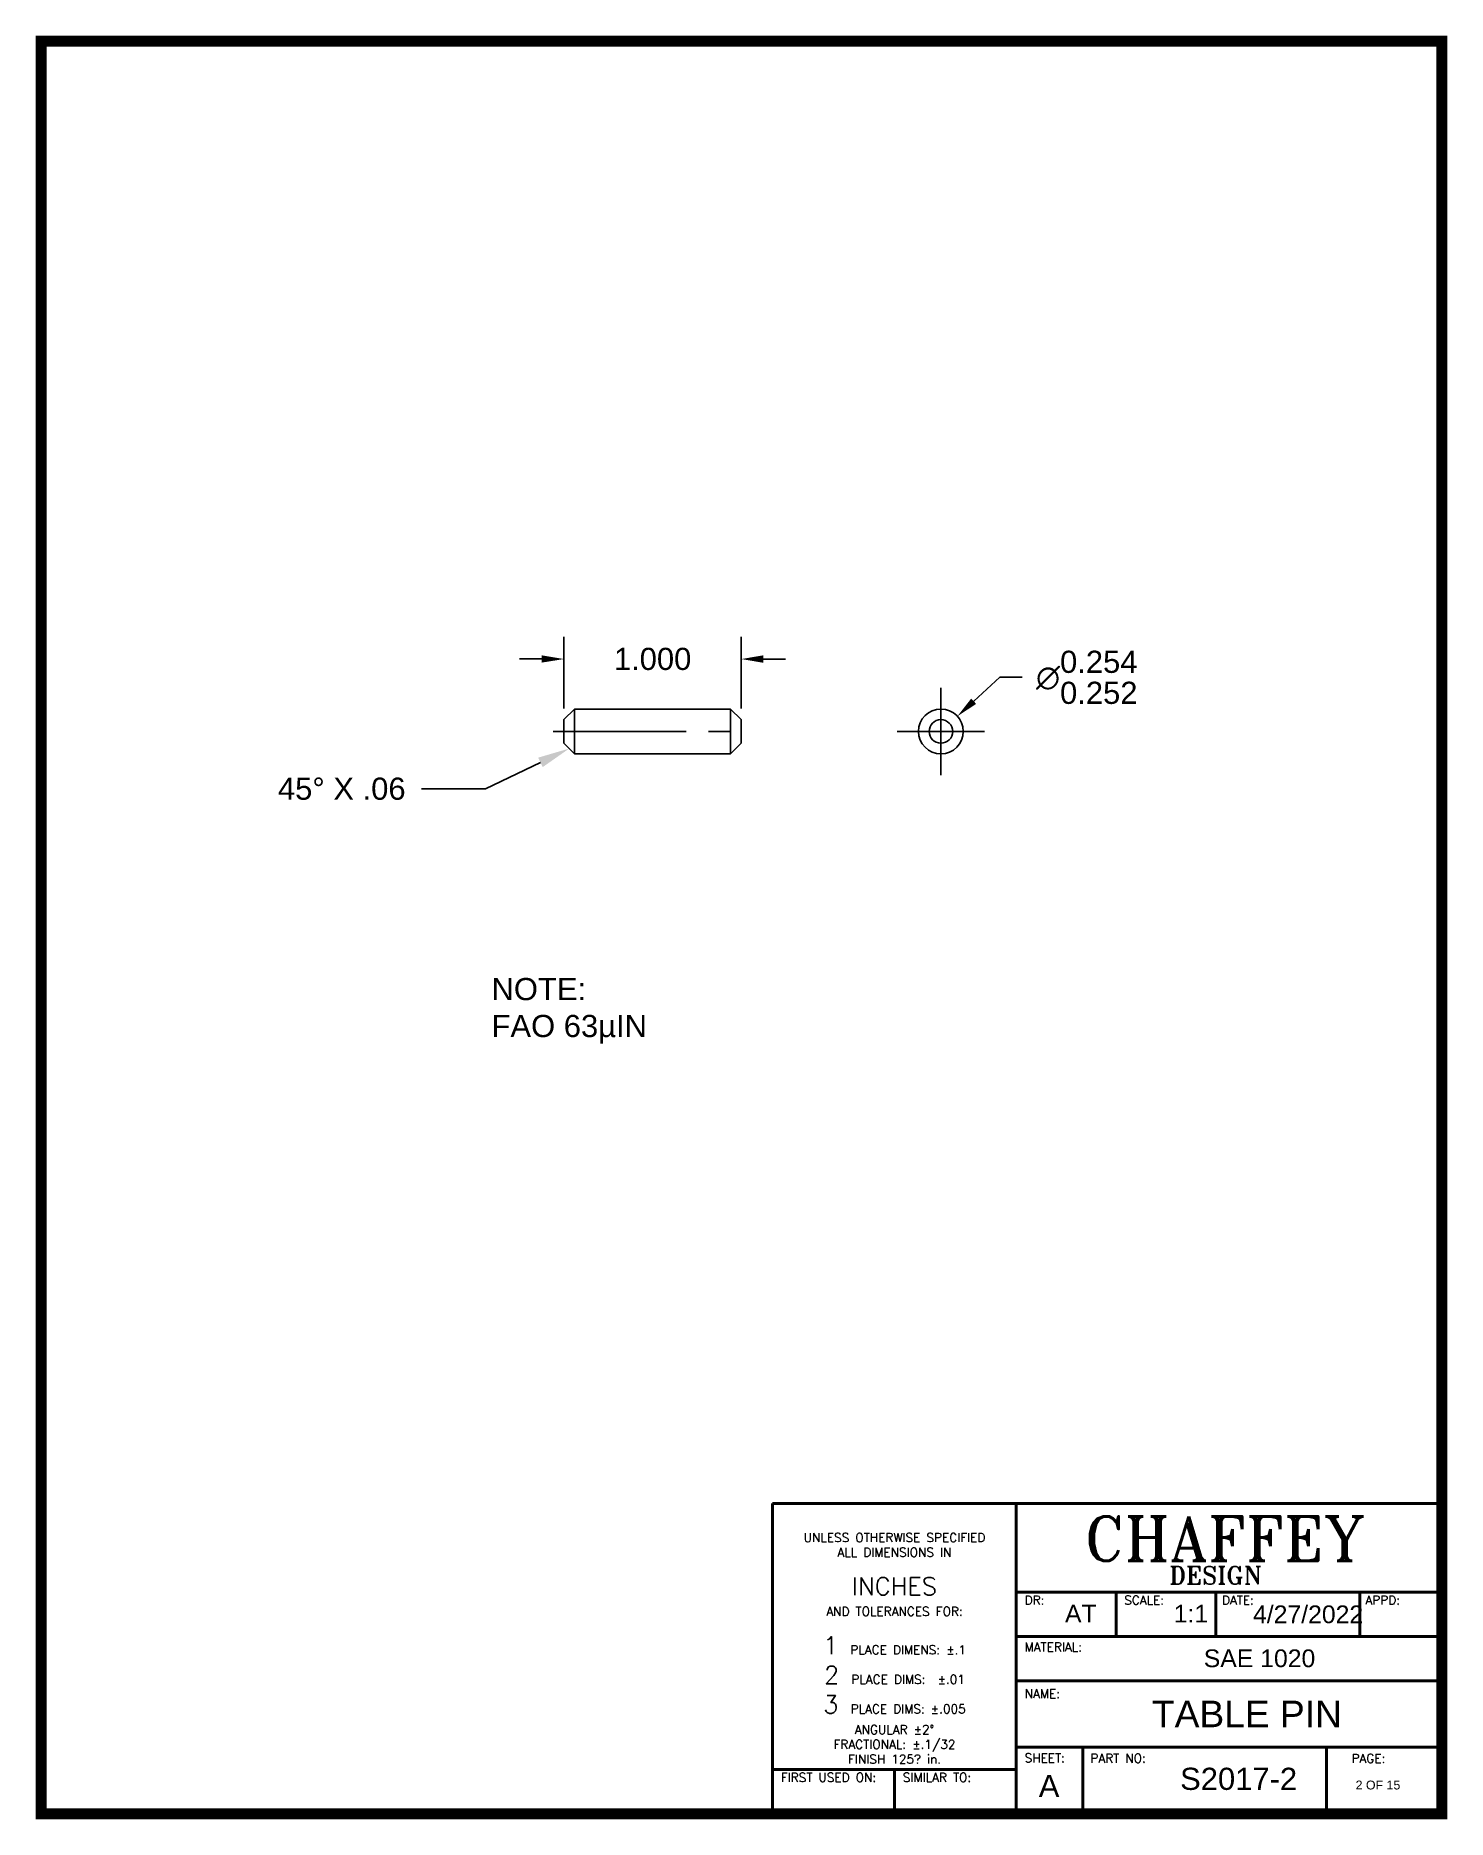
# Paper-space layout 'Layout1' of a CAD drawing. Header units: inches. Extents: x 0 to 7.9, y 0 to 10.1.
# The model-space entities are those that its viewports show. They can reach past a viewport. Long polylines and large blocks are cut down to what shows.
import ezdxf
from ezdxf import colors
from ezdxf.entities.mleader import LeaderData, LeaderLine
from ezdxf.enums import TextEntityAlignment as Align
from ezdxf.math import Vec2, Vec3

# ---------------------------------------------------------------- set-up
doc = ezdxf.new("R2010")
doc.units = ezdxf.units.IN
doc.header["$MEASUREMENT"] = 0
doc.linetypes.add('CENTER', pattern=[2, 1.25, -0.25, 0.25, -0.25])
doc.linetypes.add('CENTER2', pattern=[1.125, 0.75, -0.125, 0.125, -0.125])
for name, color, linetype in [('CENTER LINE', 1, 'CENTER'), ('DIM', 3, 'Continuous'), ('DIMENSION', 5, 'Continuous'), ('OBJECT', 252, 'Continuous'), ('TITLEBLOCK', 5, 'Continuous')]:
    doc.layers.add(name, color=color, linetype=linetype)
doc.layers.add('TITLE BLOCK', color=1, linetype='Continuous', lineweight=40)
doc.styles.add('CHAFFEY', font='romant.shx', dxfattribs={"height": 0.25})
doc.styles.add('DESIGN', font='romant.shx', dxfattribs={"height": 0.1})
doc.styles.add('SMALL TEXT', font='romans.shx', dxfattribs={"height": 0.05})
doc.styles.get("Standard").update_dxf_attribs({"font": 'arial.ttf'})
doc.styles.add('TABLE', font='arial.ttf')
doc.dimstyles.new('3 PLACES', dxfattribs={"dimtxt": 0.125, "dimasz": 0.125, "dimexe": 0.125, "dimexo": 0.0625, "dimgap": 0.09, "dimtad": 0, "dimtih": 1, "dimtoh": 1, "dimdec": 3, "dimzin": 4, "dimdsep": 46, "dimtxsty": 'Standard', "dimcen": 0.125, "dimadec": 0, "dimazin": 0, "dimtfac": 1, "dimtdec": 3, "dimtofl": 0, "dimtmove": 0, "dimatfit": 3, "dimfxl": 1, "dimtolj": 1, "dimtzin": 0, "dimarcsym": 0})
doc.dimstyles.new('LIMITS 3 PLACES', dxfattribs={"dimtxt": 0.125, "dimasz": 0.125, "dimexe": 0.125, "dimexo": 0.0625, "dimgap": 0.09, "dimtad": 0, "dimtih": 1, "dimtoh": 1, "dimdec": 3, "dimzin": 4, "dimdsep": 46, "dimtxsty": 'Standard', "dimcen": 0.125, "dimadec": 0, "dimazin": 0, "dimlim": 1, "dimtp": 0.001, "dimtm": 0.001, "dimtfac": 1, "dimtdec": 3, "dimtofl": 0, "dimtmove": 0, "dimatfit": 3, "dimfxl": 1, "dimtolj": 1, "dimtzin": 0, "dimarcsym": 0})

# ---------------------------------------------------------------- blocks, each defined once
blk = doc.blocks.new('A size')
at = {"const_width": 0.0625}
blk.add_lwpolyline([(-7.9, 0), (0, 0), (0, 10), (-7.9, 10)], close=True, dxfattribs=at)
at = {"layer": 'TITLE BLOCK'}
for p, q in [((-0.025, 1.75), (-3.775, 1.75)), ((-3.775, 1.75), (-3.775, 0)), ((-2.4, 1.75), (-2.4, 0)), ((-2.4, 1.25), (-0.025, 1.25)), ((-1.837, 1), (-1.837, 1.25)), ((-1.275, 1), (-1.275, 1.25)), ((-0.463, 1), (-0.463, 1.25)), ((-2.4, 1), (-0.025, 1)), ((-2.4, 0.75), (-0.025, 0.75)), ((-2.4, 0.375), (-0.025, 0.375)), ((-2.025, 0.375), (-2.025, 0)), ((-0.65, 0.375), (-0.65, 0)), ((-3.775, 0.25), (-2.4, 0.25)), ((-3.087, 0.25), (-3.087, 0.003))]:
    blk.add_line(p, q, dxfattribs=at)
at = {"linetype": 'Continuous', "style": 'DESIGN'}
blk.add_text('DESIGN', height=0.1, dxfattribs=at).set_placement((-1.275, 1.295), align=Align.CENTER)
at = {"linetype": 'Continuous', "style": 'SMALL TEXT'}
for s, p in [('DR:', (-2.353, 1.18)), ('SCALE:', (-1.791, 1.18)), ('DATE:', (-1.24, 1.18)), ('APPD:', (-0.431, 1.18)), ('MATERIAL:', (-2.353, 0.916)), ('NAME:', (-2.353, 0.652)), ('SHEET:', (-2.353, 0.29)), ('PART NO:', (-1.982, 0.288)), ('PAGE:', (-0.509, 0.287)), ('FIRST USED ON:', (-3.728, 0.18)), ('SIMILAR TO:', (-3.04, 0.18))]:
    blk.add_text(s, height=0.05, dxfattribs=at).set_placement(p)
at = {"linetype": 'Continuous', "attachment_point": 2}
for s, insert, char_height, width, style in [('CHAFFEY', (-1.223, 1.677), 0.25, 1.58631, 'CHAFFEY'), ('\\P\\PUNLESS OTHERWISE SPECIFIED\\PALL DIMENSIONS IN \\P\\P{\\H2x;INCHES\\P}AND TOLERANCES FOR:\\P\\P{\\H2x;1 }PLACE DIMENS: %%P.1\\P{\\H2x;2 }PLACE DIMS:  %%P.01\\P{\\H2x;3 }PLACE DIMS: %%P.005\\PANGULAR %%P2%%D\\PFRACTIONAL: %%P.1/32\\PFINISH 125? in.', (-3.087, 1.75), 0.05, 1.375, 'SMALL TEXT')]:
    blk.add_mtext(s, dxfattribs=dict(at, insert=insert, char_height=char_height, width=width, style=style))
at = {"layer": 'TITLEBLOCK', "style": 'TABLE'}
for tag, height, p in [('DRAWN_BY', 0.1, (-2.036, 1.129)), ('SCALE', 0.1, (-1.415, 1.129)), ('DATE', 0.1, (-0.754, 1.127)), ('MATERIAL', 0.1, (-1.028, 0.877)), ('PART_NAME', 0.15, (-1.099, 0.563)), ('SHEET_SIZE', 0.125, (-2.215, 0.157)), ('PART_NUMBER', 0.125, (-1.146, 0.197)), ('PAGE_NUMBER', 0.05, (-0.36, 0.162))]:
    blk.add_attdef(tag, text='', height=height, dxfattribs=at).set_placement(p, align=Align.MIDDLE)
blk = doc.blocks.new('*U1')
at = {"layer": 'CENTER LINE', "color": 0, "linetype": 'CENTER2', "transparency": 16777216}
for p, q in [((0, 0.0253), (0, 0.2465)), ((-0.2465, 0), (-0.0253, 0)), ((0.0253, 0), (0.2465, 0)), ((0, -0.2465), (0, -0.0253))]:
    blk.add_line(p, q, dxfattribs=at)
at = {"layer": 'CENTER LINE', "color": 0, "linetype": 'Continuous', "transparency": 16777216}
for p, q in [((-0.01265, 0), (0.01265, 0)), ((0, -0.01265), (0, 0.01265))]:
    blk.add_line(p, q, dxfattribs=at)
blk = doc.blocks.new('*U2')
at = {"layer": 'CENTER LINE', "color": 0, "linetype": 'CENTER2', "transparency": 16777216}
blk.add_line((-0.56, 0), (0.56, 0), dxfattribs=at)
blk = doc.blocks.new('*D3')
at = {"layer": 'Defpoints', "color": 0, "transparency": 16777216}
for p in [(17.517, 12.963), (16.517, 12.621), (17.517, 12.621)]:
    blk.add_point(p, dxfattribs=at)
at = {"layer": 'DIMENSION', "color": 0, "lineweight": -2, "transparency": 16777216}
for p, q in [((16.517, 12.684), (16.517, 13.088)), ((17.517, 12.684), (17.517, 13.088)), ((16.392, 12.964), (16.267, 12.964)), ((17.642, 12.963), (17.767, 12.963))]:
    blk.add_line(p, q, dxfattribs=at)
at = {"layer": 'DIMENSION', "color": 0, "transparency": 16777216}
for points in [[(16.392, 12.984), (16.392, 12.943), (16.517, 12.963)], [(17.642, 12.984), (17.642, 12.942), (17.517, 12.963)]]:
    blk.add_solid(points, dxfattribs=at)
at = {"layer": 'DIMENSION', "color": 0, "transparency": 16777216, "insert": (17.017, 12.963), "char_height": 0.125, "attachment_point": 5}
blk.add_mtext('\\A1;1.000', dxfattribs=at)
blk = doc.blocks.new('*D4')
at = {"layer": 'Defpoints', "color": 0, "transparency": 16777216}
for p in [(18.736, 12.64), (18.55, 12.469)]:
    blk.add_point(p, dxfattribs=at)
at = {"layer": 'DIMENSION', "color": 0, "lineweight": -2, "transparency": 16777216}
for p, q in [((18.976, 12.86), (18.828, 12.725)), ((19.101, 12.86), (18.976, 12.86)), ((18.643, 12.43), (18.643, 12.68)), ((18.518, 12.555), (18.768, 12.555))]:
    blk.add_line(p, q, dxfattribs=at)
at = {"layer": 'DIMENSION', "color": 0, "transparency": 16777216}
blk.add_solid([(18.814, 12.74), (18.842, 12.71), (18.736, 12.64)], dxfattribs=at)
at = {"layer": 'DIMENSION', "color": 0, "transparency": 16777216, "insert": (19.466, 12.86), "char_height": 0.125, "attachment_point": 5}
blk.add_mtext('\\A1;∅\\S0.254^ 0.252;', dxfattribs=at)
blk = doc.blocks.new('N')
at = {"layer": 'CENTER LINE', "insert": (-0.037, 0.343), "char_height": 0.2, "attachment_point": 1}
blk.add_mtext_dynamic_manual_height_columns('{\\H0.625x;NOTE:\\PFAO 63µIN\\fMS Shell Dlg 2|b0|i0|c0|p0; }', width=2.16723, gutter_width=1, heights=[0], dxfattribs=at)

msp = doc.modelspace()

# ---------------------------------------------------------------- linework, layer by layer
at = {"layer": 'OBJECT'}
for p, q in [((16.5766, 12.6811), (16.5166, 12.6215)), ((16.5766, 12.6811), (17.4566, 12.6811)), ((16.5766, 12.4281), (16.5766, 12.6811)), ((17.4566, 12.6811), (17.4566, 12.4281)), ((17.4566, 12.6811), (17.5166, 12.6212)), ((16.5166, 12.4884), (16.5166, 12.6215)), ((17.5166, 12.6212), (17.5166, 12.488)), ((16.5766, 12.4281), (16.5166, 12.4884)), ((17.4566, 12.4281), (17.5166, 12.488)), ((17.4566, 12.4281), (16.5766, 12.4281))]:
    msp.add_line(p, q, dxfattribs=at)
for radius in [0.1265, 0.0665]:
    msp.add_circle((18.6431, 12.5546), radius, dxfattribs=at)

# ---------------------------------------------------------------- block references
at = {"layer": 'CENTER LINE', "linetype": 'CENTER2'}
for name, p in [('*U1', (18.6431, 12.5546)), ('*U2', (17.0166, 12.5546))]:
    msp.add_blockref(name, p, dxfattribs=at)
at = {"layer": 'DIM'}
msp.add_blockref('N', (16.1454, 10.8208), dxfattribs=at)

# ---------------------------------------------------------------- dimensions: what is measured, and where the dimension line sits
at = {"layer": 'DIMENSION'}
dim = msp.add_aligned_dim(p1=(16.5166, 12.6215), p2=(17.5166, 12.6212), distance=0.342, dimstyle='3 PLACES', dxfattribs=at)
dim.commit()
dim.dimension.update_dxf_attribs({"geometry": '*D3', "text_midpoint": (17.0167, 12.9634)})
dim = msp.add_diameter_dim_2p(p1=(18.5501, 12.4689), p2=(18.7362, 12.6402), dimstyle='LIMITS 3 PLACES', dxfattribs=at)
dim.commit()
dim.dimension.update_dxf_attribs({"geometry": '*D4', "text_midpoint": (19.4656, 12.8604), "dimtype": 163})

# ---------------------------------------------------------------- leaders
ml = msp.add_multileader_mtext('Standard', dxfattribs=at)
ml.set_content('45° X .06', color=256)
ml.set_leader_properties()
ml.build(insert=Vec2(0, 0))
ml.multileader.update_dxf_attribs({"dogleg_length": 0.36, "arrow_head_size": 0.18})
ctx = ml.context
ctx.base_point, ctx.char_height, ctx.arrow_head_size, ctx.landing_gap_size, ctx.plane_origin = Vec3(14.8237, 12.2306), 0.125, 0.18, 0.09, Vec3(16.133, 12.1587)
ctx.text_align_type = 2
notes = []
notes.append((ctx, [(0, (1, 1, 0), (16.0738, 12.2306), (-1, 0), 0.36, [(0, [(16.5466, 12.4582)], 0, [])])]))
ctx.mtext.insert, ctx.mtext.alignment, ctx.mtext.flow_direction = Vec3(15.6238, 12.2942), 3, 5
for ctx, leaders in notes:
    for number, flags, end, landing, length, lines in leaders:
        leader = LeaderData()
        leader.index, (leader.has_last_leader_line, leader.has_dogleg_vector, leader.attachment_direction) = number, flags
        leader.last_leader_point, leader.dogleg_vector, leader.dogleg_length = Vec3(end), Vec3(landing), length
        for number, points, colour, breaks in lines:
            line = LeaderLine()
            line.index, line.vertices, line.color, line.breaks = number, Vec3.list(points), colors.encode_raw_color(colour), breaks
            leader.lines.append(line)
        ctx.leaders.append(leader)

psp = doc.layouts.get("Layout1")

# ---------------------------------------------------------------- block references
at = {"layer": 'DIM'}
psp.add_blockref('A size', (7.913, 0.062), dxfattribs=at).add_auto_attribs({'PAGE_NUMBER': '2 OF 15', 'PART_NUMBER': 'S2017-2', 'SHEET_SIZE': 'A', 'PART_NAME': 'TABLE PIN', 'MATERIAL': 'SAE 1020', 'DATE': '4/27/2022', 'SCALE': '1:1', 'DRAWN_BY': 'AT'})

# ---------------------------------------------------------------- viewports
at = {"layer": 'DIMENSION'}
psp.add_viewport(center=(3.963, 5.062), size=(7.9, 10), view_center_point=(17.5184, 11.4488), view_height=10, dxfattribs=at)

doc.saveas('drawing.dxf')
